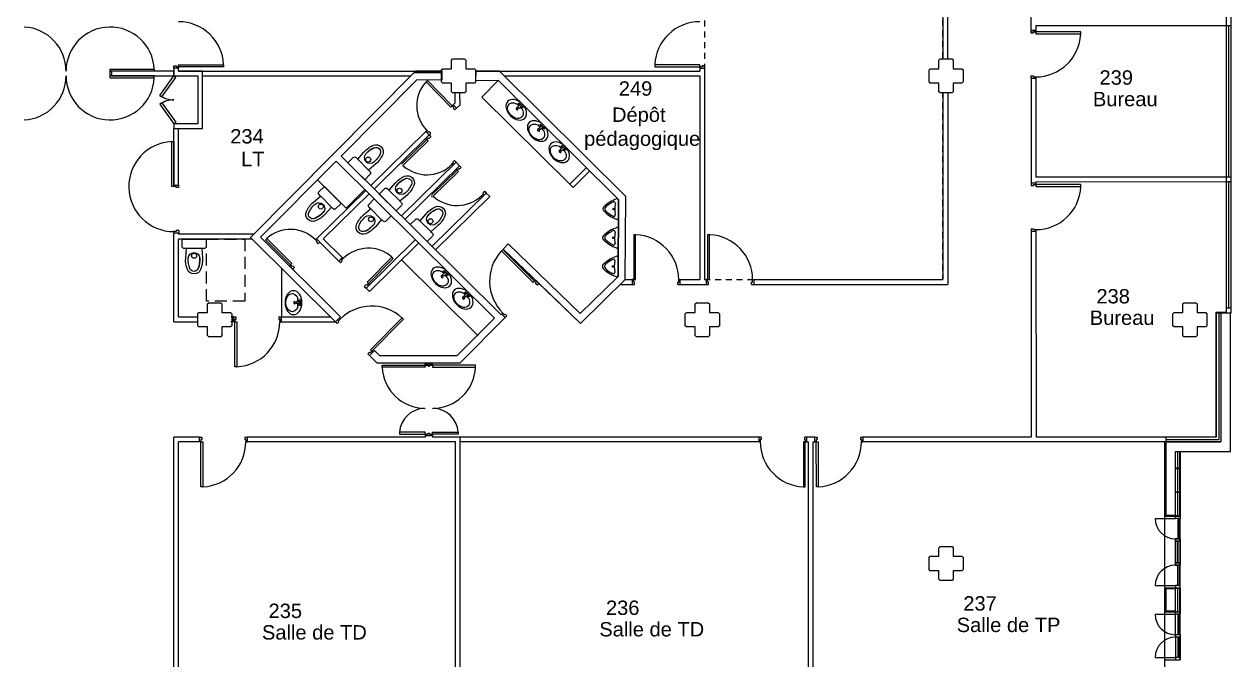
# Model space of a CAD drawing. Header units: metres. Extents: x 492 to 631, y -916 to -790.
# Drawn here: x 599.76 to 624.95, y -889.71 to -876.44 of the extents above; entities that cross this region are included whole.
import ezdxf

# ---------------------------------------------------------------- set-up
doc = ezdxf.new("R2010")
doc.units = ezdxf.units.M
for name, pattern in [('CACHE', [0.375, 0.25, -0.125]), ('CACHE2', [0.1875, 0.125, -0.0625]), ('CONTINU', [0])]:
    doc.linetypes.add(name, pattern=pattern)
for name, color, linetype in [('_numérotation salles', 8, 'Continuous'), ('Désignation', 8, 'CONTINU'), ('GEX_VOL_Archi', 8, 'Continuous')]:
    doc.layers.add(name, color=color, linetype=linetype)
doc.styles.add('G100TXT-droit', font='swissl.ttf', dxfattribs={"height": 0.2})

msp = doc.modelspace()

# ---------------------------------------------------------------- linework, layer by layer
at = {"layer": 'GEX_VOL_Archi', "color": 7}
for p, q in [((624.854, -862.198), (624.854, -882.469)), ((624.952, -862.198), (624.952, -882.469)), ((618.936, -870.523), (618.938, -877.163, -8.613)), ((619.037, -873.264), (619.039, -877.163)), ((620.779, -876.269), (620.779, -876.569)), ((620.879, -876.469), (624.854, -876.468)), ((620.879, -876.469), (620.879, -876.599)), ((624.854, -876.468), (624.952, -876.468)), ((624.903, -876.468), (624.902, -879.626)), ((620.779, -876.569), (620.879, -876.569)), ((620.779, -876.569), (620.779, -876.619)), ((620.879, -876.569), (620.779, -876.569)), ((620.779, -876.619), (620.829, -876.619)), ((620.829, -876.619), (620.829, -876.599)), ((620.829, -876.599), (620.879, -876.599)), ((620.879, -876.599), (620.879, -876.569)), ((620.879, -876.599), (620.879, -876.639)), ((621.818, -876.599), (620.879, -876.599)), ((620.879, -876.639), (621.818, -876.639)), ((621.818, -876.639), (621.818, -876.599)), ((602.883, -877.308), (602.933, -877.308)), ((602.883, -877.358), (602.883, -877.308)), ((602.933, -877.308), (602.933, -877.328)), ((602.983, -877.328), (602.983, -877.288)), ((602.983, -877.288), (603.922, -877.288)), ((603.922, -877.288), (603.922, -877.328)), ((612.924, -877.286), (612.924, -877.326)), ((613.863, -877.288), (612.924, -877.286)), ((613.863, -877.328), (613.863, -877.288)), ((613.913, -877.308), (613.913, -877.328)), ((613.963, -877.308), (613.913, -877.308)), ((613.963, -877.358), (613.963, -877.308)), ((601.553, -877.378), (602.472, -877.378)), ((601.553, -877.418), (601.553, -877.378)), ((601.553, -877.418), (601.583, -877.418)), ((601.553, -877.468), (601.553, -877.418)), ((602.472, -877.418), (601.553, -877.418)), ((601.553, -877.518), (601.553, -877.468)), ((601.583, -877.518), (601.553, -877.518)), ((602.472, -877.518), (601.553, -877.518)), ((601.553, -877.558), (601.553, -877.518)), ((601.553, -877.558), (602.472, -877.558)), ((602.472, -877.378), (602.472, -877.418)), ((602.472, -877.558), (602.472, -877.518)), ((602.592, -877.925), (602.883, -877.518)), ((602.632, -877.955), (602.922, -877.549)), ((602.983, -877.358), (602.883, -877.358)), ((602.883, -877.518), (602.923, -877.549)), ((602.933, -877.328), (602.983, -877.328)), ((603.922, -877.328), (602.983, -877.328)), ((602.983, -877.328), (602.983, -877.358)), ((603.481, -877.418), (607.926, -877.418)), ((603.481, -877.518), (607.827, -877.518)), ((604.481, -880.889), (607.9, -877.444)), ((607.9, -877.444), (607.926, -877.418)), ((607.9, -877.444), (608.486, -877.45)), ((607.926, -877.418), (608.486, -877.418)), ((609.186, -877.418), (609.682, -877.418)), ((612.32, -880.037), (609.682, -877.418)), ((609.682, -877.418), (613.863, -877.418)), ((609.783, -877.518), (613.863, -877.518)), ((612.924, -877.326), (613.863, -877.328)), ((613.913, -877.328), (613.863, -877.328)), ((613.863, -877.328), (613.863, -877.358)), ((613.863, -877.358), (613.863, -877.418)), ((613.863, -877.358), (613.963, -877.358)), ((613.863, -877.518), (613.865, -881.772)), ((613.963, -877.358), (613.965, -881.772)), ((620.779, -877.519), (620.829, -877.519)), ((620.779, -877.519), (620.779, -877.569)), ((620.829, -877.519), (620.829, -877.539)), ((620.829, -877.539), (620.879, -877.539)), ((620.879, -877.539), (620.88, -879.628)), ((620.879, -877.539), (620.879, -877.569)), ((606.377, -879.192), (607.962, -877.595)), ((607.962, -877.595), (608.484, -877.6)), ((608.149, -877.641), (608.178, -877.613)), ((608.667, -878.169), (608.149, -877.641)), ((608.178, -877.613), (608.695, -878.141)), ((609.184, -877.607), (609.664, -877.612)), ((612.169, -880.099), (609.664, -877.612)), ((620.779, -877.569), (620.879, -877.569)), ((620.78, -877.569), (620.879, -877.57)), ((620.78, -877.569), (620.781, -879.758)), ((602.592, -877.925), (602.632, -877.955)), ((608.749, -877.883), (608.75, -878.086)), ((608.849, -877.884), (608.851, -878.129)), ((618.938, -877.873), (618.94, -881.772)), ((619.04, -877.873), (619.04, -881.872)), ((602.592, -878.111), (602.632, -878.081)), ((602.592, -878.111), (602.883, -878.518)), ((602.632, -878.081), (602.922, -878.487)), ((608.695, -878.141), (608.667, -878.169)), ((608.695, -878.141), (608.716, -878.12)), ((608.73, -878.176), (608.695, -878.141)), ((608.716, -878.12), (608.75, -878.086)), ((608.716, -878.12), (608.787, -878.191)), ((608.716, -878.19), (608.73, -878.176)), ((608.751, -878.226), (608.716, -878.19)), ((608.787, -878.191), (608.751, -878.226)), ((608.787, -878.191), (608.851, -878.129)), ((610.085, -878.144), (610.039, -878.099)), ((610.115, -878.113), (610.062, -878.167)), ((610.073, -878.097), (610.091, -878.08)), ((610.103, -878.126), (610.073, -878.097)), ((610.144, -878.142), (610.09, -878.196)), ((610.091, -878.08), (610.177, -878.166)), ((610.159, -878.218), (610.113, -878.173)), ((610.144, -878.142), (610.115, -878.113)), ((610.16, -878.183), (610.131, -878.154)), ((610.177, -878.166), (610.16, -878.183)), ((602.883, -878.518), (602.923, -878.487)), ((610.532, -878.588), (610.486, -878.543)), ((610.563, -878.557), (610.509, -878.612)), ((610.521, -878.541), (610.538, -878.524)), ((610.55, -878.57), (610.521, -878.541)), ((610.538, -878.524), (610.625, -878.61)), ((610.591, -878.586), (610.563, -878.557)), ((602.883, -879.799), (602.883, -878.618)), ((602.983, -879.799), (602.983, -878.618)), ((606.994, -879.809), (608.145, -878.68)), ((607.065, -879.88), (608.215, -878.751)), ((608.144, -878.821), (608.215, -878.751)), ((608.167, -878.659), (608.145, -878.68)), ((608.215, -878.751), (608.145, -878.68)), ((608.201, -878.808), (608.165, -878.843)), ((608.202, -878.695), (608.167, -878.659)), ((608.215, -878.822), (608.201, -878.808)), ((608.216, -878.681), (608.202, -878.695)), ((608.242, -878.725), (608.207, -878.76)), ((608.251, -878.716), (608.215, -878.751)), ((608.215, -878.751), (608.25, -878.787)), ((608.25, -878.787), (608.215, -878.822)), ((608.251, -878.716), (608.216, -878.681)), ((610.591, -878.586), (610.538, -878.64)), ((610.606, -878.662), (610.561, -878.617)), ((610.608, -878.628), (610.579, -878.598)), ((610.625, -878.61), (610.608, -878.628)), ((602.843, -879.829), (602.842, -878.89)), ((602.842, -878.89), (602.882, -878.89)), ((602.882, -878.89), (602.883, -879.829)), ((607.637, -879.36), (608.165, -878.843)), ((608.193, -878.871), (607.665, -879.389)), ((608.165, -878.843), (608.144, -878.821)), ((608.165, -878.843), (608.193, -878.871)), ((610.98, -879.032), (610.934, -878.987)), ((611.011, -879.002), (610.957, -879.056)), ((610.969, -878.985), (610.986, -878.968)), ((610.998, -879.014), (610.969, -878.985)), ((611.039, -879.03), (610.985, -879.084)), ((610.986, -878.968), (611.073, -879.054)), ((611.054, -879.106), (611.008, -879.061)), ((611.039, -879.03), (611.011, -879.002)), ((611.056, -879.072), (611.026, -879.043)), ((611.073, -879.054), (611.056, -879.072)), ((604.693, -880.888), (606.271, -879.298)), ((606.271, -879.298), (609.575, -882.578)), ((606.377, -879.192), (609.716, -882.507)), ((606.726, -879.26), (606.943, -879.481)), ((607.633, -880.443), (608.776, -879.322)), ((608.776, -879.322), (608.704, -879.392)), ((608.741, -879.287), (608.705, -879.322)), ((608.705, -879.322), (608.719, -879.336)), ((608.741, -879.287), (608.776, -879.322)), ((608.741, -879.287), (608.776, -879.322)), ((608.776, -879.322), (608.847, -879.393)), ((607.704, -880.513), (608.847, -879.393)), ((608.269, -880.002), (608.796, -879.484)), ((608.824, -879.513), (608.297, -880.03)), ((608.719, -879.336), (608.683, -879.371)), ((608.683, -879.371), (608.704, -879.392)), ((608.775, -879.463), (608.847, -879.393)), ((608.796, -879.484), (608.775, -879.463)), ((608.832, -879.449), (608.796, -879.484)), ((608.796, -879.484), (608.824, -879.513)), ((608.846, -879.464), (608.832, -879.449)), ((608.882, -879.429), (608.846, -879.464)), ((608.847, -879.393), (608.882, -879.429)), ((611.497, -879.43), (611.151, -879.781)), ((611.568, -879.501), (611.222, -879.851)), ((602.883, -879.829), (602.843, -879.829)), ((602.883, -879.799), (602.981, -879.799)), ((602.883, -879.829), (602.883, -879.799)), ((602.883, -879.799), (602.983, -879.799)), ((602.933, -879.829), (602.883, -879.829)), ((602.933, -879.849), (602.933, -879.829)), ((602.983, -879.799), (602.983, -879.849)), ((605.883, -879.689), (606.479, -880.28)), ((611.151, -879.781), (611.222, -879.851)), ((620.781, -879.758), (620.781, -879.808)), ((620.881, -879.758), (620.781, -879.758)), ((620.781, -879.808), (620.831, -879.808)), ((620.831, -879.808), (620.831, -879.788)), ((620.831, -879.788), (620.881, -879.788)), ((620.88, -879.628), (624.854, -879.626)), ((620.88, -879.728), (624.854, -879.726)), ((620.88, -879.728), (620.88, -879.758)), ((620.881, -879.788), (620.881, -879.758)), ((620.881, -879.788), (620.881, -879.828)), ((621.82, -879.788), (620.881, -879.788)), ((620.881, -879.828), (621.82, -879.828)), ((621.82, -879.828), (621.82, -879.788)), ((624.854, -879.626), (624.952, -879.626)), ((624.854, -879.726), (624.952, -879.726)), ((624.903, -879.726), (624.902, -882.37)), ((602.983, -879.849), (602.933, -879.849)), ((605.861, -880.918), (606.889, -879.911)), ((606.167, -880.253), (605.95, -880.031)), ((606.003, -880.919), (606.96, -879.982)), ((606.479, -880.28), (606.867, -879.89)), ((607.38, -879.911), (607.6, -880.129)), ((608.285, -880.049), (608.257, -880.02)), ((608.272, -881.077), (609.407, -879.964)), ((608.343, -881.147), (609.478, -880.034)), ((609.35, -879.978), (609.314, -880.013)), ((609.314, -880.013), (609.335, -880.034)), ((609.407, -879.964), (609.335, -880.034)), ((609.372, -879.928), (609.336, -879.963)), ((609.336, -879.963), (609.35, -879.978)), ((609.372, -879.928), (609.407, -879.964)), ((609.372, -879.928), (609.407, -879.964)), ((609.407, -879.964), (609.478, -880.034)), ((612.306, -881.772), (612.32, -880.037)), ((607.214, -880.515), (606.994, -880.296)), ((612.157, -881.709), (612.169, -880.099)), ((612.166, -880.482), (612.169, -880.115)), ((608.026, -880.549), (608.246, -880.767)), ((602.883, -882.651), (602.883, -880.799)), ((602.983, -880.799), (602.883, -880.799)), ((602.934, -880.769), (602.884, -880.769)), ((602.884, -880.769), (602.884, -880.799)), ((602.984, -880.799), (602.884, -880.799)), ((602.934, -880.749), (602.934, -880.769)), ((602.984, -880.749), (602.934, -880.749)), ((602.983, -880.824), (602.983, -880.799)), ((604.545, -880.824), (602.983, -880.824)), ((602.984, -880.749), (602.984, -880.799)), ((612.161, -881.082), (612.164, -880.715)), ((612.484, -880.833), (612.484, -881.772)), ((612.524, -880.833), (612.484, -880.833)), ((612.524, -881.772), (612.524, -880.833)), ((614.027, -880.833), (614.027, -881.772)), ((614.067, -880.833), (614.027, -880.833)), ((614.067, -881.772), (614.067, -880.833)), ((620.781, -880.708), (620.831, -880.708)), ((620.781, -880.708), (620.781, -880.758)), ((620.781, -880.758), (620.881, -880.758)), ((620.782, -880.758), (620.786, -885.058)), ((620.831, -880.708), (620.831, -880.728)), ((620.831, -880.728), (620.881, -880.728)), ((620.881, -880.728), (620.881, -880.758)), ((620.882, -880.758), (620.886, -885.058)), ((602.983, -882.551), (602.983, -880.924)), ((604.516, -880.924), (602.983, -880.924)), ((604.481, -880.889), (606.256, -882.651)), ((604.693, -880.888), (606.362, -882.545)), ((604.822, -880.913), (604.794, -880.941)), ((604.794, -880.941), (605.317, -881.463)), ((605.345, -881.435), (604.822, -880.913)), ((605.84, -880.939), (605.861, -880.918)), ((605.875, -880.974), (605.84, -880.939)), ((605.861, -880.918), (606.327, -881.383)), ((605.861, -880.989), (605.875, -880.974)), ((605.897, -881.024), (605.861, -880.989)), ((605.897, -881.024), (605.932, -880.989)), ((606.002, -880.918), (606.398, -881.312)), ((606.895, -881.947), (607.923, -880.938)), ((606.965, -882.016), (607.993, -881.008)), ((609.865, -881.027), (611.369, -882.479)), ((603.46, -881.123), (603.15, -881.123)), ((606.327, -881.383), (606.398, -881.312)), ((606.327, -881.383), (606.398, -881.312)), ((606.327, -881.383), (606.398, -881.312)), ((606.384, -881.369), (606.419, -881.333)), ((606.419, -881.333), (606.398, -881.312)), ((606.916, -881.827), (607.436, -881.302)), ((607.465, -881.33), (606.944, -881.855)), ((607.465, -881.33), (607.436, -881.302)), ((609.722, -881.171), (609.75, -881.142)), ((610.387, -881.833), (609.722, -881.171)), ((609.75, -881.142), (610.416, -881.805)), ((609.759, -881.133), (610.508, -881.854)), ((612.157, -881.682), (612.16, -881.315)), ((605.137, -882.551), (605.137, -881.541)), ((605.317, -881.463), (605.296, -881.484)), ((605.296, -881.484), (605.367, -881.555)), ((605.317, -881.463), (605.345, -881.435)), ((605.353, -881.498), (605.317, -881.463)), ((605.367, -881.484), (605.353, -881.498)), ((605.402, -881.519), (605.367, -881.484)), ((605.367, -881.555), (605.402, -881.519)), ((606.363, -881.418), (606.327, -881.383)), ((606.363, -881.418), (606.327, -881.383)), ((606.363, -881.418), (606.398, -881.383)), ((606.398, -881.383), (606.384, -881.369)), ((608.507, -881.598), (608.524, -881.581)), ((608.524, -881.581), (608.611, -881.667)), ((606.916, -881.827), (606.944, -881.855)), ((608.518, -881.645), (608.472, -881.6)), ((608.549, -881.614), (608.495, -881.668)), ((608.536, -881.627), (608.507, -881.598)), ((608.577, -881.643), (608.524, -881.697)), ((608.592, -881.719), (608.547, -881.674)), ((608.577, -881.643), (608.549, -881.614)), ((608.594, -881.684), (608.565, -881.655)), ((608.611, -881.667), (608.594, -881.684)), ((610.416, -881.805), (610.387, -881.833)), ((610.416, -881.805), (610.437, -881.784)), ((610.451, -881.84), (610.416, -881.805)), ((610.437, -881.784), (610.508, -881.854)), ((610.437, -881.854), (610.451, -881.84)), ((611.369, -882.479), (612.157, -881.709)), ((611.37, -882.688), (612.306, -881.772)), ((612.306, -881.772), (612.454, -881.772)), ((612.454, -881.772), (612.454, -881.872)), ((612.484, -881.772), (612.454, -881.772)), ((612.484, -881.772), (612.524, -881.772)), ((612.484, -881.822), (612.484, -881.772)), ((612.504, -881.822), (612.484, -881.822)), ((612.504, -881.872), (612.504, -881.822)), ((613.404, -881.872), (613.404, -881.822)), ((613.404, -881.822), (613.424, -881.822)), ((613.424, -881.772), (613.454, -881.772)), ((613.424, -881.822), (613.424, -881.772)), ((613.454, -881.772), (613.865, -881.772)), ((613.454, -881.872), (613.454, -881.772)), ((613.965, -881.772), (613.997, -881.772)), ((613.997, -881.772), (613.997, -881.872)), ((614.027, -881.772), (613.997, -881.772)), ((614.027, -881.772), (614.067, -881.772)), ((614.027, -881.822), (614.027, -881.772)), ((614.047, -881.822), (614.027, -881.822)), ((614.047, -881.872), (614.047, -881.822)), ((614.947, -881.872), (614.947, -881.822)), ((614.947, -881.822), (614.967, -881.822)), ((614.967, -881.772), (614.997, -881.772)), ((614.967, -881.822), (614.967, -881.772)), ((614.997, -881.772), (618.94, -881.772)), ((614.997, -881.872), (614.997, -881.772)), ((606.859, -881.912), (606.895, -881.876)), ((606.859, -881.912), (606.895, -881.947)), ((606.895, -881.947), (606.965, -881.876)), ((606.909, -881.89), (606.895, -881.876)), ((606.895, -881.947), (606.965, -882.016)), ((606.909, -881.89), (606.944, -881.855)), ((606.944, -881.855), (606.965, -881.876)), ((608.965, -882.09), (608.92, -882.044)), ((608.996, -882.059), (608.942, -882.113)), ((608.954, -882.042), (608.971, -882.025)), ((608.983, -882.072), (608.954, -882.042)), ((608.971, -882.025), (609.058, -882.112)), ((609.025, -882.087), (608.971, -882.141)), ((609.025, -882.087), (608.996, -882.059)), ((610.472, -881.89), (610.437, -881.854)), ((610.508, -881.854), (610.472, -881.89)), ((610.508, -881.854), (611.37, -882.688)), ((612.204, -881.872), (612.454, -881.872)), ((612.454, -881.872), (612.504, -881.872)), ((613.404, -881.872), (613.454, -881.872)), ((613.454, -881.872), (613.997, -881.872)), ((613.997, -881.872), (614.047, -881.872)), ((614.947, -881.872), (614.997, -881.872)), ((614.997, -881.872), (619.04, -881.872)), ((605.518, -882.233), (605.442, -882.232)), ((605.518, -882.273), (605.442, -882.272)), ((605.474, -882.232), (605.474, -882.168)), ((605.474, -882.337), (605.474, -882.272)), ((605.5, -882.191), (605.524, -882.191)), ((605.5, -882.232), (605.5, -882.191)), ((605.5, -882.314), (605.5, -882.272)), ((605.524, -882.314), (605.5, -882.314)), ((605.518, -882.273), (605.518, -882.233)), ((605.524, -882.191), (605.524, -882.314)), ((609.04, -882.164), (608.994, -882.118)), ((609.041, -882.129), (609.012, -882.1)), ((609.058, -882.112), (609.041, -882.129)), ((602.983, -882.551), (603.376, -882.551)), ((604.126, -882.551), (604.076, -882.551)), ((604.126, -882.551), (604.176, -882.551)), ((604.126, -882.651), (604.126, -882.551)), ((604.126, -882.551), (604.126, -882.651)), ((604.176, -882.551), (604.176, -882.601)), ((605.076, -882.551), (605.076, -882.601)), ((605.076, -882.551), (605.126, -882.551)), ((605.126, -882.551), (606.155, -882.551)), ((605.126, -882.551), (605.126, -882.651)), ((605.126, -882.651), (605.126, -882.551)), ((606.256, -882.651), (606.362, -882.545)), ((606.256, -882.651), (606.326, -882.58)), ((606.348, -882.602), (606.326, -882.58)), ((606.986, -883.236), (607.648, -882.569)), ((607.676, -882.598), (607.015, -883.264)), ((607.648, -882.569), (607.676, -882.598)), ((608.799, -883.358), (609.575, -882.578)), ((608.861, -883.507), (609.802, -882.563)), ((609.716, -882.507), (609.731, -882.492)), ((609.752, -882.471), (609.731, -882.492)), ((609.802, -882.563), (609.731, -882.492)), ((609.788, -882.506), (609.752, -882.471)), ((609.802, -882.492), (609.788, -882.506)), ((609.837, -882.527), (609.802, -882.492)), ((609.837, -882.527), (609.802, -882.563)), ((624.643, -882.449), (624.854, -882.449)), ((624.643, -885.058), (624.643, -882.449)), ((624.643, -882.469), (624.643, -885.058)), ((624.744, -882.469), (624.643, -882.469)), ((624.952, -882.469), (624.744, -882.469)), ((624.744, -882.469), (624.744, -885.158)), ((624.952, -882.37), (624.854, -882.37)), ((624.944, -885.358), (624.944, -882.469)), ((602.883, -882.651), (603.375, -882.651)), ((604.126, -882.651), (604.075, -882.651)), ((604.156, -882.651), (604.126, -882.651)), ((604.176, -882.601), (604.156, -882.601)), ((604.156, -882.601), (604.156, -882.651)), ((604.156, -882.651), (604.196, -882.651)), ((604.157, -883.59), (604.156, -882.651)), ((604.196, -882.651), (604.197, -883.59)), ((605.076, -882.601), (605.096, -882.601)), ((605.096, -882.601), (605.096, -882.651)), ((605.096, -882.651), (605.126, -882.651)), ((605.126, -882.651), (606.256, -882.651)), ((606.291, -882.687), (606.256, -882.651)), ((606.291, -882.687), (606.327, -882.651)), ((606.313, -882.637), (606.348, -882.602)), ((606.327, -882.651), (606.313, -882.637)), ((606.93, -883.321), (606.965, -883.285)), ((606.966, -883.356), (606.93, -883.321)), ((606.965, -883.285), (606.98, -883.299)), ((606.966, -883.356), (607.071, -883.25)), ((607.036, -883.285), (606.966, -883.356)), ((606.966, -883.356), (607.122, -883.511)), ((606.98, -883.299), (607.015, -883.264)), ((607.015, -883.264), (606.986, -883.236)), ((607.015, -883.264), (607.036, -883.285)), ((607.071, -883.25), (607.183, -883.361)), ((604.197, -883.59), (604.157, -883.59)), ((607.122, -883.511), (608.861, -883.507)), ((607.183, -883.361), (608.799, -883.358)), ((607.234, -883.559), (608.133, -883.559)), ((607.234, -883.599), (607.234, -883.559)), ((608.133, -883.599), (607.234, -883.599)), ((608.133, -883.529), (608.133, -883.509)), ((608.133, -883.529), (608.283, -883.529)), ((608.133, -883.559), (608.133, -883.529)), ((608.133, -883.559), (608.193, -883.559)), ((608.133, -883.559), (608.133, -883.599)), ((608.193, -883.579), (608.193, -883.559)), ((608.193, -883.579), (608.223, -883.579)), ((608.223, -883.579), (608.223, -883.559)), ((608.223, -883.559), (608.283, -883.559)), ((608.283, -883.529), (608.283, -883.509)), ((608.283, -883.559), (608.283, -883.529)), ((609.182, -883.559), (608.283, -883.559)), ((608.283, -883.559), (608.283, -883.599)), ((608.283, -883.599), (609.182, -883.599)), ((609.182, -883.599), (609.182, -883.559)), ((602.883, -892.289), (602.883, -885.058)), ((603.415, -885.058), (602.883, -885.058)), ((603.415, -885.058), (603.465, -885.058)), ((603.415, -885.158), (603.415, -885.058)), ((603.465, -885.108), (603.445, -885.108)), ((603.445, -885.108), (603.445, -885.158)), ((603.465, -885.058), (603.465, -885.108)), ((604.365, -885.058), (604.365, -885.108)), ((604.365, -885.058), (604.415, -885.058)), ((604.365, -885.108), (604.385, -885.108)), ((604.385, -885.108), (604.385, -885.158)), ((608.133, -885.059), (604.415, -885.058)), ((604.415, -885.058), (604.415, -885.158)), ((608.133, -884.959), (607.594, -884.959)), ((607.594, -884.959), (607.594, -884.999)), ((607.594, -884.999), (608.133, -884.999)), ((608.133, -884.999), (608.133, -884.959)), ((608.133, -884.999), (608.133, -885.029)), ((608.133, -884.999), (608.193, -884.999)), ((608.283, -885.029), (608.133, -885.029)), ((608.133, -885.03), (608.133, -885.059)), ((608.193, -884.979), (608.223, -884.979)), ((608.193, -884.999), (608.193, -884.979)), ((608.223, -884.979), (608.223, -884.999)), ((608.223, -884.999), (608.283, -884.999)), ((608.283, -884.999), (608.283, -884.959)), ((608.283, -884.959), (608.822, -884.959)), ((608.822, -884.999), (608.283, -884.999)), ((608.283, -884.999), (608.283, -885.029)), ((608.283, -885.029), (608.283, -885.059)), ((615.097, -885.058), (608.283, -885.059)), ((608.822, -884.959), (608.822, -884.999)), ((608.862, -892.124), (608.861, -885.059)), ((615.097, -885.058), (615.097, -885.158)), ((615.147, -885.058), (615.097, -885.058)), ((615.127, -885.108), (615.127, -885.158)), ((615.147, -885.108), (615.127, -885.108)), ((615.147, -885.058), (615.147, -885.108)), ((616.047, -885.058), (616.047, -885.108)), ((616.097, -885.058), (616.047, -885.058)), ((616.047, -885.108), (616.067, -885.108)), ((616.067, -885.108), (616.067, -885.158)), ((616.267, -885.058), (616.097, -885.058)), ((616.097, -885.158), (616.097, -885.058)), ((616.267, -885.058), (616.317, -885.058)), ((616.267, -885.158), (616.267, -885.058)), ((616.317, -885.108), (616.297, -885.108)), ((616.297, -885.108), (616.297, -885.158)), ((616.317, -885.058), (616.317, -885.108)), ((617.217, -885.058), (617.217, -885.108)), ((617.217, -885.058), (617.267, -885.058)), ((617.217, -885.108), (617.237, -885.108)), ((617.237, -885.108), (617.237, -885.158)), ((620.786, -885.058), (617.267, -885.058)), ((617.267, -885.058), (617.267, -885.158)), ((624.643, -885.058), (620.886, -885.058)), ((624.643, -885.058), (623.594, -885.058)), ((623.594, -885.058), (623.594, -885.158)), ((602.983, -893.208), (602.983, -885.158)), ((603.415, -885.158), (602.983, -885.158)), ((603.415, -885.158), (602.983, -885.158)), ((603.445, -885.158), (603.415, -885.158)), ((603.445, -885.158), (603.485, -885.158)), ((603.445, -886.097), (603.445, -885.158)), ((603.485, -885.158), (603.485, -886.097)), ((604.385, -885.158), (604.415, -885.158)), ((608.761, -885.158), (604.415, -885.158)), ((608.761, -892.124), (608.761, -885.158)), ((615.097, -885.158), (608.861, -885.158)), ((608.861, -887.357), (608.861, -885.158)), ((615.097, -885.158), (608.876, -885.158)), ((615.127, -885.158), (615.097, -885.158)), ((616.067, -885.158), (616.027, -885.158)), ((616.027, -885.158), (616.027, -886.097)), ((616.067, -886.097), (616.067, -885.158)), ((616.067, -885.158), (616.097, -885.158)), ((616.097, -885.158), (616.132, -885.158)), ((616.132, -892.01), (616.132, -885.158)), ((616.232, -892.01), (616.232, -885.158)), ((616.232, -885.158), (616.267, -885.158)), ((616.297, -885.158), (616.267, -885.158)), ((616.297, -885.158), (616.337, -885.158)), ((616.298, -886.097), (616.297, -885.158)), ((616.337, -885.158), (616.338, -886.097)), ((617.237, -885.158), (617.267, -885.158)), ((623.574, -885.158), (617.267, -885.158)), ((623.574, -885.158), (620.886, -885.158)), ((623.574, -886.708), (623.574, -885.158)), ((623.594, -885.158), (624.744, -885.158)), ((623.594, -885.358), (623.594, -885.158)), ((624.744, -885.158), (623.594, -885.158)), ((623.594, -885.158), (623.594, -886.688)), ((623.594, -885.358), (623.594, -885.586)), ((623.794, -885.358), (624.944, -885.358)), ((623.794, -886.708), (623.794, -885.358)), ((623.794, -885.358), (624.944, -885.358)), ((623.844, -885.701), (623.844, -885.366)), ((623.844, -886.201), (623.844, -885.716)), ((603.485, -886.097), (603.445, -886.097)), ((616.027, -886.097), (616.067, -886.097)), ((616.338, -886.097), (616.298, -886.097)), ((623.844, -886.701), (623.844, -886.216)), ((623.369, -886.758), (623.794, -886.758)), ((623.574, -886.708), (623.794, -886.708)), ((623.574, -888.208), (623.574, -886.708)), ((623.594, -886.688), (623.794, -886.688)), ((623.594, -886.708), (623.794, -886.708)), ((623.844, -886.758), (623.844, -887.183)), ((623.874, -887.183), (623.874, -886.758)), ((623.894, -888.158), (623.894, -886.758)), ((623.794, -887.233), (623.794, -887.683)), ((623.794, -887.683), (623.794, -887.233)), ((623.844, -887.233), (623.844, -887.683)), ((623.844, -887.683), (623.844, -887.233)), ((623.894, -887.233), (623.894, -887.683)), ((623.844, -888.158), (623.844, -887.733)), ((623.874, -887.733), (623.874, -888.158)), ((623.369, -888.158), (623.794, -888.158)), ((623.574, -888.208), (623.794, -888.208)), ((623.574, -888.208), (623.574, -888.358)), ((623.574, -888.708), (623.574, -888.208)), ((623.794, -888.208), (623.794, -888.228)), ((623.844, -888.701), (623.844, -888.216)), ((623.369, -888.758), (623.794, -888.758)), ((623.574, -888.708), (623.794, -888.708)), ((623.574, -889.708), (623.574, -888.708)), ((623.794, -889.208), (623.794, -888.708)), ((623.844, -888.758), (623.844, -889.183)), ((623.874, -889.183), (623.874, -888.758)), ((623.894, -889.208), (623.894, -888.708)), ((623.794, -889.208), (623.794, -889.708)), ((623.844, -889.233), (623.844, -889.641)), ((623.874, -889.233), (623.874, -889.641)), ((623.894, -889.208), (623.894, -889.708)), ((623.369, -889.658), (623.794, -889.658)), ((623.574, -890.208), (623.574, -889.708)), ((623.574, -889.708), (623.794, -889.708))]:
    msp.add_line(p, q, dxfattribs=at)
at = {"layer": 'GEX_VOL_Archi', "color": 7, "ltscale": 2}
for p, q in [((609.662, -877.609), (609.311, -877.965)), ((609.311, -877.965), (611.151, -879.781)), ((608.215, -878.751), (608.145, -878.68)), ((605.932, -880.989), (605.861, -880.918)), ((609.759, -881.133), (609.865, -881.027)), ((607.636, -881.359), (609.239, -882.943))]:
    msp.add_line(p, q, dxfattribs=at)
at = {"layer": 'GEX_VOL_Archi', "color": 7, "ltscale": 0.08}
for p, q in [((624.701, -882.469), (624.701, -885.116)), ((624.701, -885.116), (623.594, -885.116))]:
    msp.add_line(p, q, dxfattribs=at)
at = {"layer": 'GEX_VOL_Archi', "color": 7, "linetype": 'CACHE2', "flags": 128}
msp.add_lwpolyline([(618.936, -869.446), (613.102, -869.442), (613.102, -871.587), (613.944, -871.586), (613.945, -872.073), (614.042, -872.073), (614.067, -872.098), (614.067, -872.278), (614.247, -872.278), (614.272, -872.303), (614.272, -872.553), (614.247, -872.578), (614.067, -872.578), (614.067, -872.758), (614.042, -872.783), (613.965, -872.783), (613.965, -881.772), (618.94, -881.772), (618.938, -877.873), (618.882, -877.873), (618.857, -877.848), (618.857, -877.668), (618.677, -877.668), (618.652, -877.643), (618.652, -877.393), (618.677, -877.368), (618.857, -877.368), (618.857, -877.188), (618.882, -877.163), (618.938, -877.163), (618.936, -869.446)], dxfattribs=at)
at = {"layer": 'GEX_VOL_Archi', "color": 7, "flags": 128}
for points in [[(608.497, -877.368), (608.677, -877.368), (608.677, -877.188), (608.702, -877.163), (608.952, -877.163), (608.977, -877.188), (608.977, -877.368), (609.157, -877.368), (609.182, -877.393), (609.182, -877.643), (609.157, -877.668), (608.977, -877.668), (608.977, -877.848), (608.952, -877.873), (608.702, -877.873), (608.677, -877.848), (608.677, -877.668), (608.497, -877.668), (608.472, -877.643), (608.472, -877.393)], [(618.677, -877.368), (618.857, -877.368), (618.857, -877.188), (618.882, -877.163), (619.132, -877.163), (619.157, -877.188), (619.157, -877.368), (619.337, -877.368), (619.362, -877.393), (619.362, -877.643), (619.337, -877.668), (619.157, -877.668), (619.157, -877.848), (619.132, -877.873), (618.882, -877.873), (618.857, -877.848), (618.857, -877.668), (618.677, -877.668), (618.652, -877.643), (618.652, -877.393)], [(603.407, -882.458), (603.587, -882.458), (603.587, -882.278), (603.612, -882.253), (603.862, -882.253), (603.887, -882.278), (603.887, -882.458), (604.067, -882.458), (604.092, -882.483), (604.092, -882.733), (604.067, -882.758), (603.887, -882.758), (603.887, -882.938), (603.862, -882.963), (603.612, -882.963), (603.587, -882.938), (603.587, -882.758), (603.407, -882.758), (603.382, -882.733), (603.382, -882.483)], [(613.587, -882.458), (613.767, -882.458), (613.767, -882.278), (613.792, -882.253), (614.042, -882.253), (614.067, -882.278), (614.067, -882.458), (614.247, -882.458), (614.272, -882.483), (614.272, -882.733), (614.247, -882.758), (614.067, -882.758), (614.067, -882.938), (614.042, -882.963), (613.792, -882.963), (613.767, -882.938), (613.767, -882.758), (613.587, -882.758), (613.562, -882.733), (613.562, -882.483)], [(623.767, -882.458), (623.947, -882.458), (623.947, -882.278), (623.972, -882.253), (624.222, -882.253), (624.247, -882.278), (624.247, -882.458), (624.427, -882.458), (624.452, -882.483), (624.452, -882.733), (624.427, -882.758), (624.247, -882.758), (624.247, -882.938), (624.222, -882.963), (623.972, -882.963), (623.947, -882.938), (623.947, -882.758), (623.767, -882.758), (623.742, -882.733), (623.742, -882.483)], [(618.677, -887.548), (618.857, -887.548), (618.857, -887.368), (618.882, -887.343), (619.132, -887.343), (619.157, -887.368), (619.157, -887.548), (619.337, -887.548), (619.362, -887.573), (619.362, -887.823), (619.337, -887.848), (619.157, -887.848), (619.157, -888.028), (619.132, -888.053), (618.882, -888.053), (618.857, -888.028), (618.857, -887.848), (618.677, -887.848), (618.652, -887.823), (618.652, -887.573)]]:
    msp.add_lwpolyline(points, close=True, dxfattribs=at)
at = {"layer": 'GEX_VOL_Archi', "color": 7}
for points in [[(602.883, -877.418), (601.583, -877.418), (601.583, -877.518), (602.883, -877.518)], [(623.894, -886.708), (623.894, -886.758), (623.794, -886.758), (623.794, -886.708)], [(623.894, -887.183), (623.894, -887.233), (623.794, -887.233), (623.794, -887.183)], [(623.894, -887.233), (623.894, -887.183), (623.794, -887.183), (623.794, -887.233)], [(623.894, -887.183), (623.894, -887.233), (623.794, -887.233), (623.794, -887.183)], [(623.894, -887.733), (623.894, -887.683), (623.794, -887.683), (623.794, -887.733)], [(623.894, -887.733), (623.894, -887.683), (623.794, -887.683), (623.794, -887.733)], [(623.894, -887.683), (623.894, -887.733), (623.794, -887.733), (623.794, -887.683)], [(623.594, -888.228), (623.594, -888.688), (623.794, -888.688), (623.794, -888.228)], [(623.894, -888.208), (623.894, -888.158), (623.794, -888.158), (623.794, -888.208)], [(623.894, -888.708), (623.894, -888.758), (623.794, -888.758), (623.794, -888.708)], [(623.894, -889.183), (623.894, -889.233), (623.794, -889.233), (623.794, -889.183)], [(623.894, -889.708), (623.894, -889.658), (623.794, -889.658), (623.794, -889.708)]]:
    msp.add_lwpolyline(points, close=True, dxfattribs=at)
for points in [[(602.883, -877.518), (603.381, -877.518), (603.381, -878.518), (602.883, -878.518), (602.883, -878.618), (603.481, -878.618), (603.481, -877.418), (602.983, -877.418), (602.983, -877.358), (602.883, -877.358), (602.883, -877.518)], [(602.983, -877.418), (603.481, -877.418)], [(609.802, -882.563), (609.731, -882.492), (609.716, -882.507), (606.377, -879.192), (607.962, -877.595), (608.484, -877.6), (608.484, -877.418), (607.926, -877.418), (604.481, -880.889), (606.256, -882.651), (606.362, -882.545), (604.693, -880.888), (606.271, -879.298), (609.575, -882.578), (608.799, -883.358), (607.183, -883.361), (607.071, -883.25), (606.966, -883.356), (607.122, -883.511), (608.861, -883.507), (609.802, -882.563)], [(611.37, -882.688), (612.306, -881.772), (612.32, -880.037), (609.682, -877.418), (609.186, -877.418), (609.184, -877.607), (609.664, -877.612), (612.169, -880.099), (612.157, -881.709), (611.369, -882.479), (609.865, -881.027), (609.759, -881.133), (611.37, -882.688)], [(623.794, -885.366), (623.794, -885.361), (623.894, -885.361), (623.894, -885.706), (623.794, -885.706), (623.794, -885.701), (623.889, -885.701), (623.889, -885.366), (623.794, -885.366)], [(623.794, -885.366), (623.794, -885.361), (623.894, -885.361), (623.894, -885.706), (623.794, -885.706), (623.794, -885.701), (623.889, -885.701), (623.889, -885.366), (623.794, -885.366)], [(623.794, -885.716), (623.794, -885.711), (623.894, -885.711), (623.894, -886.206), (623.794, -886.206), (623.794, -886.201), (623.889, -886.201), (623.889, -885.716), (623.794, -885.716)], [(623.794, -886.216), (623.794, -886.211), (623.894, -886.211), (623.894, -886.706), (623.794, -886.706), (623.794, -886.701), (623.889, -886.701), (623.889, -886.216), (623.794, -886.216)], [(623.794, -888.216), (623.794, -888.211), (623.894, -888.211), (623.894, -888.706), (623.794, -888.706), (623.794, -888.701), (623.889, -888.701), (623.889, -888.216), (623.794, -888.216)]]:
    msp.add_lwpolyline(points, dxfattribs=at)
for points in [[(606.978, -879.58), (606.868, -879.688), (606.517, -879.331), (606.628, -879.223, -0.414305), (606.691, -879.223), (606.723, -879.256), (606.851, -879.109, -0.112694), (607.052, -878.966, -0.675246), (607.243, -879.161, -0.112694), (607.096, -879.359), (606.947, -879.484), (606.979, -879.517, -0.414214), (606.978, -879.58)], [(607.193, -879.139, -0.112694), (607.06, -879.318, -0.936159), (606.891, -879.145, -0.112694), (607.073, -879.017, -0.675246), (607.193, -879.139)], [(605.915, -879.932), (606.026, -879.824), (606.376, -880.181), (606.265, -880.289, -0.414305), (606.202, -880.289), (606.171, -880.256), (606.042, -880.403, -0.112694), (605.841, -880.545, -0.675246), (605.65, -880.351, -0.112694), (605.797, -880.153), (605.947, -880.028), (605.915, -879.995, -0.414214), (605.915, -879.932)], [(607.636, -880.227), (607.527, -880.337), (607.172, -879.985), (607.281, -879.875, -0.414305), (607.344, -879.875), (607.376, -879.907), (607.502, -879.759, -0.112694), (607.701, -879.613, -0.675246), (607.895, -879.805, -0.112694), (607.751, -880.005), (607.603, -880.133), (607.636, -880.165, -0.414214), (607.636, -880.227)], [(607.845, -879.784, -0.112694), (607.715, -879.964, -0.936159), (607.543, -879.794, -0.112694), (607.723, -879.663, -0.675246), (607.845, -879.784)], [(605.7, -880.373, -0.112694), (605.833, -880.194, -0.936159), (606.002, -880.367, -0.112694), (605.82, -880.495, -0.675246), (605.7, -880.373)], [(606.958, -880.198), (607.067, -880.088), (607.422, -880.441), (607.312, -880.551, -0.414305), (607.25, -880.551), (607.217, -880.519), (607.091, -880.667, -0.112694), (606.891, -880.812, -0.675246), (606.699, -880.62, -0.112694), (606.843, -880.42), (606.991, -880.293), (606.958, -880.261, -0.414214), (606.958, -880.198)], [(608.283, -880.866), (608.174, -880.976), (607.819, -880.624), (607.928, -880.514, -0.414305), (607.99, -880.513), (608.023, -880.546), (608.149, -880.397, -0.112694), (608.348, -880.252, -0.675246), (608.541, -880.443, -0.112694), (608.397, -880.644), (608.25, -880.771), (608.282, -880.803, -0.414214), (608.283, -880.866)], [(608.491, -880.422, -0.112694), (608.362, -880.603, -0.936159), (608.19, -880.433, -0.112694), (608.37, -880.301, -0.675246), (608.491, -880.422)], [(606.749, -880.641, -0.112694), (606.879, -880.461, -0.936159), (607.05, -880.631, -0.112694), (606.87, -880.762, -0.675246), (606.749, -880.641)], [(603.055, -881.079), (603.055, -880.924), (603.555, -880.924), (603.555, -881.079, -0.414305), (603.511, -881.123), (603.465, -881.123), (603.48, -881.317, -0.112694), (603.441, -881.561, -0.675246), (603.169, -881.561, -0.112694), (603.13, -881.317), (603.145, -881.123), (603.099, -881.123, -0.414214), (603.055, -881.079)], [(603.219, -881.541, -0.112694), (603.184, -881.321, -0.936159), (603.426, -881.321, -0.112694), (603.391, -881.541, -0.675246), (603.219, -881.541)]]:
    msp.add_lwpolyline(points, format="xyb", dxfattribs=at)
at = {"layer": 'GEX_VOL_Archi', "color": 7, "linetype": 'CACHE'}
msp.add_lwpolyline([(604.365, -880.924), (604.365, -882.224), (603.565, -882.224), (603.565, -880.924)], close=True, dxfattribs=at)
at = {"layer": 'GEX_VOL_Archi', "color": 7}
for centre, radius in [((606.941, -879.266), 0.0521), ((607.595, -879.914), 0.0521), ((605.952, -880.246), 0.0521), ((612.066, -880.298), 0.0177), ((606.999, -880.512), 0.0521), ((608.242, -880.552), 0.0521), ((612.061, -880.898), 0.0177), ((603.305, -881.272), 0.0521), ((612.056, -881.497), 0.0177)]:
    msp.add_circle(centre, radius, dxfattribs=at)
for centre, radius, start, end in [((599.713, -877.418), 0.92, 0, 87.2706), ((601.553, -877.418), 0.92, 2.608, 180), ((602.983, -877.328), 0.94, 2.7294, 90), ((613.863, -877.328), 0.94, 89.9104, 177.181), ((620.879, -876.599), 0.94, 270, 357.2706), ((599.713, -877.518), 0.92, 272.7294, 0), ((601.553, -877.518), 0.92, 180, 357.392), ((608.695, -878.141), 0.74, 137.5485, 224.4499), ((602.883, -877.518), 0.5, 234.4236, 270.0146), ((602.883, -878.518), 0.5, 89.9854, 125.5764), ((602.883, -879.829), 0.94, 92.6248, 270.0447), ((607.264, -879.479), 0.5, 112.508, 138.227), ((608.165, -878.843), 0.74, 227.5485, 314.4499), ((607.921, -880.122), 0.5, 113.2871, 139.0061), ((608.796, -879.484), 0.74, 227.5485, 314.4499), ((620.881, -879.788), 0.94, 270, 357.2706), ((608.567, -880.761), 0.5, 113.2871, 139.0061), ((611.9, -880.296), 0.06, 134.142, 224.9632), ((612.371, -880.782), 0.736, 109.1542, 134.142), ((611.944, -880.297), 0.06, 131.3754, 227.7298), ((612.371, -880.782), 0.706, 116.2059, 131.3754), ((612.072, -880.175), 0.03, 346.9514, 116.2059), ((612.62, -880.302), 0.533, 166.9514, 192.1538), ((612.139, -880.114), 0.03, 359.5526, 109.1542), ((605.629, -880.033), 0.5, 292.46, 318.179), ((612.378, -879.818), 0.736, 224.9632, 249.951), ((612.378, -879.818), 0.706, 227.7298, 242.8993), ((612.07, -880.42), 0.03, 242.8993, 12.1538), ((612.136, -880.482), 0.03, 249.951, 359.5526), ((605.317, -881.463), 0.74, 45.0574, 131.9588), ((606.673, -880.302), 0.5, 293.1613, 318.8803), ((612.366, -881.382), 0.736, 109.1542, 134.142), ((612.366, -881.382), 0.706, 116.2059, 131.3754), ((612.067, -880.775), 0.03, 346.9514, 116.2059), ((612.616, -880.902), 0.533, 166.9514, 192.1538), ((612.134, -880.714), 0.03, 359.5526, 109.1542), ((612.484, -881.772), 0.94, 0, 87.2706), ((614.027, -881.772), 0.94, 0, 87.2706), ((611.895, -880.896), 0.06, 134.142, 224.9632), ((612.374, -880.418), 0.736, 224.9632, 249.951), ((611.939, -880.897), 0.06, 131.3754, 227.7298), ((612.374, -880.418), 0.706, 227.7298, 242.8993), ((612.065, -881.02), 0.03, 242.8993, 12.1538), ((612.131, -881.082), 0.03, 249.951, 359.5526), ((602.927, -881.354), 0.5, 338.058, 3.777), ((606.944, -881.855), 0.74, 48.2904, 135.1918), ((610.416, -881.805), 0.94, 137.8465, 225.1171), ((612.361, -881.982), 0.736, 109.1542, 134.142), ((612.13, -881.314), 0.03, 359.5526, 109.1542), ((611.89, -881.496), 0.06, 134.142, 224.9632), ((612.369, -881.018), 0.736, 224.9632, 249.951), ((611.934, -881.497), 0.06, 131.3754, 227.7298), ((612.369, -881.018), 0.706, 227.7298, 242.8993), ((612.361, -881.982), 0.706, 116.2059, 131.3754), ((612.063, -881.375), 0.03, 346.9514, 116.2059), ((612.611, -881.502), 0.533, 166.9514, 192.1538), ((612.061, -881.62), 0.03, 242.8993, 12.1538), ((612.127, -881.682), 0.03, 249.951, 359.5526), ((607.015, -883.264), 0.94, 47.9333, 135.2039), ((604.156, -882.651), 0.94, 272.7318, 0.0024), ((608.133, -883.559), 0.9, 182.7294, 270), ((608.283, -883.559), 0.9, 270, 357.2706), ((608.133, -884.999), 0.541, 92.0041, 175.7561), ((608.283, -884.999), 0.541, 4.2439, 87.9959), ((603.445, -885.158), 0.94, 272.7318, 0.0024), ((616.067, -885.158), 0.94, 179.9976, 267.2682), ((616.297, -885.158), 0.94, 272.7318, 0.0024), ((623.798, -886.755), 0.429, 180.4838, 269.5161), ((623.798, -888.162), 0.429, 90.4839, 179.5162), ((623.798, -888.755), 0.429, 180.4838, 269.5161), ((623.798, -889.662), 0.429, 90.4839, 179.5162)]:
    msp.add_arc(centre, radius, start, end, dxfattribs=at)
at = {"layer": 'GEX_VOL_Archi', "color": 7, "extrusion": (0, 0, -1)}
for centre, major_axis in [((610.033, -878.225), (-0.177, 0.176)), ((610.049, -878.208), (0.0183, -0.0182)), ((610.481, -878.669), (-0.177, 0.176)), ((610.497, -878.652), (0.0183, -0.0182)), ((610.928, -879.113), (-0.177, 0.176)), ((610.945, -879.096), (0.0183, -0.0182)), ((608.467, -881.725), (-0.177, 0.176)), ((608.483, -881.709), (0.0183, -0.0182)), ((605.381, -882.252), (0, 0.25)), ((608.914, -882.17), (-0.177, 0.176)), ((605.404, -882.252), (0, -0.0258)), ((608.93, -882.154), (0.0183, -0.0182))]:
    msp.add_ellipse(centre, major_axis=major_axis, ratio=0.7, dxfattribs=at)
for centre, major_axis, start_param, end_param in [((610.015, -878.243), (0.135, -0.134), 5.174, 10.533963), ((610.082, -878.175), (0.0167, -0.0166), 0.552816, 2.588777), ((610.462, -878.687), (0.135, -0.134), 5.174, 10.533963), ((610.53, -878.62), (0.0167, -0.0166), 0.552816, 2.588777), ((610.91, -879.131), (0.135, -0.134), 5.174, 10.533963), ((610.977, -879.064), (0.0167, -0.0166), 0.552816, 2.588777), ((608.448, -881.744), (0.135, -0.134), 5.174, 10.533963), ((608.515, -881.676), (0.0167, -0.0166), 0.552816, 2.588777), ((605.355, -882.252), (0, -0.19), 5.174, 10.533963), ((608.896, -882.188), (0.135, -0.134), 5.174, 10.533963), ((605.45, -882.252), (0, -0.0235), 0.552816, 2.588777), ((608.963, -882.121), (0.0167, -0.0166), 0.552816, 2.588777)]:
    msp.add_ellipse(centre, major_axis=major_axis, ratio=0.7, start_param=start_param, end_param=end_param, dxfattribs=at)

# ---------------------------------------------------------------- texts
at = {"layer": '_numérotation salles', "color": 7, "char_height": 0.3, "attachment_point": 1, "style": 'G100TXT-droit'}
for s, insert in [('239', (622.21, -877.402)), ('249', (612.173, -877.632)), ('234', (604.06, -878.629)), ('238', (622.145, -881.968)), ('237', (619.366, -888.38)), ('235', (604.86, -888.536)), ('236', (611.905, -888.471))]:
    msp.add_mtext_dynamic_manual_height_columns(s, width=1.61618, gutter_width=1, heights=[0], dxfattribs=dict(at, insert=insert))
at = {"layer": 'Désignation', "color": 7, "char_height": 0.3, "attachment_point": 1, "style": 'G100TXT-droit'}
for s, heights, insert in [('Bureau', [0.353], (622.072, -877.851)), ('     Dépôt\\Ppédagogique', [1.124], (611.449, -878.178)), ('LT', [0.353], (604.288, -879.103)), ('Bureau', [0.353], (622.007, -882.417)), ('Salle de TP', [0.353], (619.228, -888.829)), ('Salle de TD     ', [0.353], (604.722, -888.985)), ('Salle de TD     ', [0.353], (611.766, -888.92))]:
    msp.add_mtext_dynamic_manual_height_columns(s, width=2.79638, gutter_width=1, heights=heights, dxfattribs=dict(at, insert=insert))

doc.saveas('drawing.dxf')
